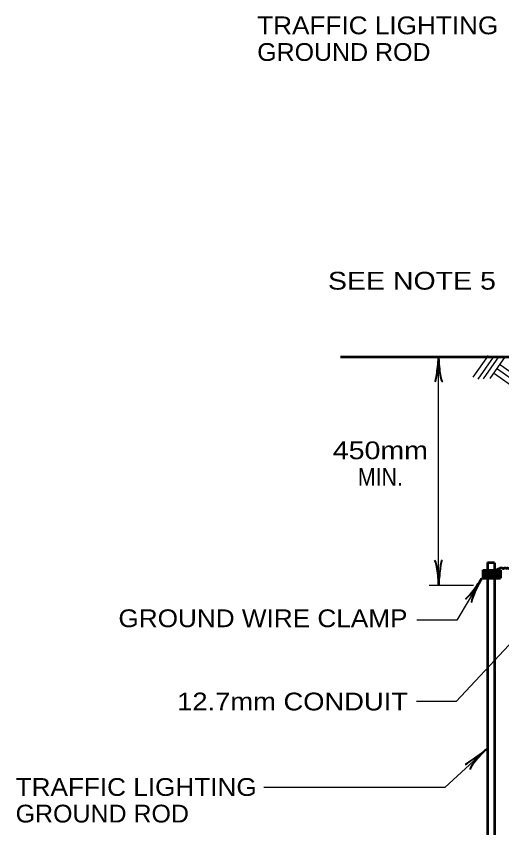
# Model space of a CAD drawing. Extents: x -10 to 846, y -20 to 523.
# Drawn here: x 319.3 to 385.4, y 89.8 to 200.3 of the extents above; entities that cross this region are included whole.
import ezdxf
from ezdxf.enums import TextEntityAlignment as Align

# ---------------------------------------------------------------- set-up
doc = ezdxf.new("R2010")
doc.units = 0
doc.header["$LTSCALE"] = 0.84
doc.layers.add('1', color=7, linetype='Continuous', lineweight=53)

msp = doc.modelspace()

# ---------------------------------------------------------------- linework, layer by layer
at = {"layer": '1'}
for p, q in [((363.3981, 153.8835), (404.6541, 153.8835)), ((382.7901, 124.8675), (385.1901, 124.8675)), ((382.7901, 124.8675), (382.7901, 123.7635)), ((382.8381, 124.8675), (382.8381, 123.7635)), ((382.8381, 124.8675), (382.8381, 123.7635)), ((382.8621, 124.8675), (382.8621, 123.7635)), ((382.8861, 124.8675), (382.8861, 123.7635)), ((382.9101, 124.8675), (382.9101, 123.7635)), ((382.9821, 124.8675), (382.9821, 123.7635)), ((383.0301, 124.8675), (383.0301, 123.7635)), ((383.0781, 124.8675), (383.0781, 123.7635)), ((383.1021, 124.8675), (383.1021, 123.7635)), ((383.1501, 124.8675), (383.1501, 123.7635)), ((383.1741, 124.8675), (383.1741, 123.7635)), ((383.1981, 124.8675), (383.1981, 123.7635)), ((383.2461, 124.8675), (383.2461, 123.7635)), ((383.2461, 124.8675), (383.2461, 123.7635)), ((383.2461, 124.8675), (383.2461, 123.7635)), ((383.2701, 124.8675), (383.2701, 123.7635)), ((383.2941, 124.8675), (383.2941, 123.7635)), ((383.3181, 124.8675), (383.3181, 123.7635)), ((383.3181, 124.8675), (383.3181, 123.7635)), ((383.3661, 124.8675), (383.3661, 123.7635)), ((383.3661, 124.8675), (383.3661, 123.7635)), ((383.3661, 124.8675), (383.3661, 123.7635)), ((383.4141, 125.8995), (384.3741, 125.8995)), ((383.4141, 125.8995), (383.4141, 124.9635)), ((383.4141, 125.0115), (383.4141, 122.1795)), ((383.4141, 124.8675), (383.4141, 123.7635)), ((383.4381, 124.8675), (383.4381, 123.7635)), ((383.4381, 124.8675), (383.4381, 123.7635)), ((383.4861, 124.8675), (383.4861, 123.7635)), ((383.4861, 124.8675), (383.4861, 123.7635)), ((383.5101, 124.8675), (383.5101, 123.7635)), ((383.5101, 124.8675), (383.5101, 124.4355)), ((383.5581, 124.8675), (383.5581, 123.7635)), ((383.5581, 124.8675), (383.5581, 123.7635)), ((383.5821, 124.8675), (383.5821, 123.7635)), ((383.6061, 124.8675), (383.6061, 123.7635)), ((383.6301, 124.8675), (383.6301, 123.7635)), ((383.6781, 124.8675), (383.6781, 123.7635)), ((383.6781, 124.8675), (383.6781, 123.7635)), ((383.7261, 124.8675), (383.7261, 123.7635)), ((383.7501, 124.8675), (383.7501, 123.7635)), ((383.7741, 124.8675), (383.7741, 123.7635)), ((383.7741, 124.8675), (383.7741, 123.7635)), ((383.7981, 124.8675), (383.7981, 123.7635)), ((383.8221, 124.8675), (383.8221, 123.7635)), ((383.8461, 124.8675), (383.8461, 123.7635)), ((383.8701, 124.8675), (383.8701, 123.7635)), ((383.8701, 124.8675), (383.8701, 123.7635)), ((383.8701, 124.8675), (383.8701, 123.7635)), ((383.8941, 124.8675), (383.8941, 123.7635)), ((383.8941, 124.8675), (383.8941, 123.7635)), ((383.8941, 124.8675), (383.8941, 123.7635)), ((383.9421, 124.8675), (383.9421, 123.7635)), ((383.9421, 124.8675), (383.9421, 123.7635)), ((383.9661, 124.8675), (383.9661, 123.7635)), ((383.9661, 124.8675), (383.9661, 123.7635)), ((383.9901, 124.8675), (383.9901, 123.7635)), ((384.0141, 124.8675), (384.0141, 123.7635)), ((384.0621, 124.8675), (384.0621, 123.7635)), ((384.0621, 124.8675), (384.0621, 123.7635)), ((384.0621, 124.8675), (384.0621, 123.7635)), ((384.0861, 124.8675), (384.0861, 123.7635)), ((384.1101, 124.8675), (384.1101, 123.7635)), ((384.1341, 124.8675), (384.1341, 123.7635)), ((384.1341, 124.8675), (384.1341, 123.7635)), ((384.1581, 124.8675), (384.1581, 123.7635)), ((384.1581, 124.8675), (384.1581, 123.7635)), ((384.2061, 124.8675), (384.2061, 123.7635)), ((384.2301, 124.8675), (384.2301, 123.7635)), ((384.2301, 124.8675), (384.2301, 123.7635)), ((384.2541, 124.8675), (384.2541, 123.7635)), ((384.3021, 124.8675), (384.3021, 123.7635)), ((384.3021, 124.8675), (384.3021, 123.7635)), ((384.3021, 124.8675), (384.3021, 123.7635)), ((384.3261, 124.8675), (384.3261, 123.7635)), ((384.3261, 124.8675), (384.3261, 123.7635)), ((384.3501, 124.8675), (384.3501, 123.7635)), ((384.3501, 124.8675), (384.3501, 123.7635)), ((384.3741, 125.8755), (384.3741, 125.4915)), ((384.3741, 125.8755), (384.3741, 124.9635)), ((384.3741, 125.0115), (384.3741, 122.2275)), ((384.3741, 124.8675), (384.3741, 123.7635)), ((384.3981, 124.8675), (384.3981, 123.7635)), ((384.3981, 124.8675), (384.3981, 123.7635)), ((384.3981, 124.8675), (384.3981, 123.7635)), ((384.4221, 124.8675), (384.4221, 123.7635)), ((384.4461, 124.8675), (384.4461, 123.7635)), ((384.4701, 124.8675), (384.4701, 123.7635)), ((384.4701, 124.8675), (384.4701, 124.4355)), ((384.4941, 124.8675), (384.4941, 123.7635)), ((384.4941, 124.8675), (384.4941, 123.7635)), ((384.4941, 124.8675), (384.4941, 123.7635)), ((384.5421, 124.8675), (384.5421, 123.7635)), ((384.5661, 124.8675), (384.5661, 123.7635)), ((384.5901, 124.8675), (384.5901, 123.7635)), ((384.5901, 124.8675), (384.5901, 123.7635)), ((384.6141, 124.8675), (384.6141, 123.7635)), ((384.6381, 124.8675), (384.6381, 123.7635)), ((384.6381, 124.8675), (384.6381, 123.7635)), ((384.6861, 124.8675), (384.6861, 123.7635)), ((384.7101, 124.8675), (384.7101, 123.7635)), ((384.7341, 124.8675), (384.7341, 123.7635)), ((384.7341, 124.8675), (384.7341, 123.7635)), ((384.7341, 124.8675), (384.7341, 123.7635)), ((384.7341, 124.8675), (384.7341, 123.7635)), ((384.7821, 124.8675), (384.7821, 123.7635)), ((384.7821, 124.8675), (384.7821, 123.7635)), ((384.7821, 124.8675), (384.7821, 123.7635)), ((384.8061, 124.8675), (384.8061, 123.7635)), ((384.8301, 124.8675), (384.8301, 123.7635)), ((384.8301, 124.8675), (384.8301, 123.7635)), ((384.8541, 124.8675), (384.8541, 123.7635)), ((384.8781, 124.8675), (384.8781, 123.7635)), ((384.9021, 124.8675), (384.9021, 123.7635)), ((384.9021, 124.8675), (384.9021, 123.7635)), ((384.9021, 124.8675), (384.9021, 123.7635)), ((384.9021, 124.8675), (384.9021, 123.7635)), ((384.9501, 124.8675), (384.9501, 123.7635)), ((384.9741, 124.8675), (384.9741, 123.7635)), ((384.9741, 124.8675), (384.9741, 123.7635)), ((384.9741, 124.8675), (384.9741, 123.7635)), ((384.9741, 124.8675), (384.9741, 123.7635)), ((385.0221, 124.8675), (385.0221, 123.7635)), ((385.0221, 124.8675), (385.0221, 123.7635)), ((385.0221, 124.8675), (385.0221, 123.7635)), ((385.0461, 124.8675), (385.0461, 123.7635)), ((385.0461, 124.8675), (385.0461, 123.7635)), ((385.0461, 124.8675), (385.0461, 123.7635)), ((385.0701, 124.8675), (385.0701, 123.7635)), ((385.0701, 124.8675), (385.0701, 123.7635)), ((385.1181, 124.8675), (385.1181, 123.7635)), ((385.1181, 124.8675), (385.1181, 123.7635)), ((385.1181, 124.8675), (385.1181, 123.7635)), ((385.1421, 124.8675), (385.1421, 123.7635)), ((385.1421, 124.8675), (385.1421, 123.7635)), ((385.1661, 124.8675), (385.1661, 123.7635)), ((385.1661, 124.8675), (385.1661, 123.7635)), ((385.1901, 124.8675), (385.1901, 123.7635)), ((385.1901, 124.8675), (385.1901, 123.7635)), ((382.7901, 123.7635), (385.1901, 123.7635)), ((383.4141, 122.4675), (383.4141, 52.6515)), ((384.3741, 122.4675), (384.3741, 52.6515))]:
    msp.add_line(p, q, dxfattribs=at)
at = {"layer": '1', "lineweight": 25}
for p, q in [((376.7661, 122.7555), (376.7661, 153.9795)), ((381.4701, 151.1235), (383.5581, 154.0995)), ((382.1661, 150.8835), (384.2541, 153.8595)), ((382.8861, 150.9315), (384.9741, 153.9075)), ((383.7981, 150.9795), (385.8861, 153.9555)), ((385.1661, 152.8035), (388.1421, 150.7155)), ((384.3501, 151.6275), (387.3261, 149.5395)), ((384.7581, 152.2515), (387.7341, 150.1635)), ((375.4701, 122.8515), (381.5181, 122.8515))]:
    msp.add_line(p, q, dxfattribs=at)
for points in [[(382.5981, 123.7155), (379.2621, 118.0755), (373.7901, 118.0755)], [(394.1421, 122.9955), (379.1661, 107.0115), (373.7616, 107.0115)], [(383.2461, 100.4835), (377.6061, 95.2995), (352.9821, 95.2995)]]:
    msp.add_lwpolyline(points, dxfattribs=at)
at = {"layer": '1', "lineweight": 40}
for centre, major_axis, ratio, start_param, end_param in [((376.5007, 152.632), (0.2125, 2.1246), 0.07063, 3.14071475, 5.41810995), ((377.0909, 152.6675), (-0.1889, 2.16), 0.122415, 0.89635335, 3.14159265), ((376.4224, 124.085), (0.1889, -2.16), 0.122415, 0.89635335, 3.14159265), ((377.0126, 124.1204), (0.2125, 2.1246), 0.07063, 6.28230741, 8.55970261), ((381.694, 122.6799), (1.2712, 1.7155), 0.07063, 3.14071475, 5.41810995), ((382.219, 122.4079), (0.9447, 1.9516), 0.122415, 0.89635335, 3.14159265), ((382.0726, 99.753), (-1.7078, -1.2815), 0.07063, 6.28230741, 8.55970261), ((382.4982, 99.3426), (1.4623, 1.6009), 0.122415, 0.89635335, 3.14159265)]:
    msp.add_ellipse(centre, major_axis=major_axis, ratio=ratio, start_param=start_param, end_param=end_param, dxfattribs=at)
at = {"layer": '1'}
msp.add_spline([(384.5661, 124.8675), (384.9021, 125.0355), (385.3821, 125.1795), (385.5021, 125.0835), (385.8621, 125.1795), (386.0061, 125.1075), (386.1501, 125.2035), (386.3901, 125.0355), (386.5581, 125.0595), (386.7501, 125.0595), (386.9181, 125.0835), (386.9901, 125.0595), (387.1581, 125.1555), (387.2301, 125.1075), (387.4701, 125.0835), (387.6381, 125.0595), (387.8541, 125.0835), (387.9261, 125.0115), (388.0941, 125.0355), (388.3341, 125.0835), (388.6221, 125.0355), (388.7181, 124.9875), (388.9101, 124.9635), (389.0301, 124.9155), (389.3181, 124.9875), (389.6301, 124.8195), (389.7501, 124.9155), (390.1821, 124.8195), (390.4461, 124.8435), (390.6141, 124.6995), (390.9021, 124.7475), (391.2141, 124.7475), (391.4781, 124.6035), (391.7181, 124.5795), (391.8381, 124.6275), (392.1021, 124.6275), (392.2221, 124.5315), (392.3181, 124.5315), (392.6061, 124.3875), (392.6781, 124.2915), (392.6781, 124.3155), (392.9661, 124.2435), (393.1341, 124.2915), (393.4701, 124.4115), (393.6141, 124.3875), (393.6621, 124.3155), (393.7101, 124.2675), (393.7821, 124.2675), (393.9981, 124.2195)], degree=3, dxfattribs=at)

# ---------------------------------------------------------------- texts
for s, width, p in [('TRAFFIC LIGHTING', 1.1, (352.0701, 197.8035)), ('GROUND ROD', 1.05, (352.0701, 194.1795)), ('SEE NOTE 5', 1.2, (361.6941, 163.0515)), ('GROUND WIRE CLAMP', 1.1, (333.1821, 117.1155)), ('12.7mm CONDUIT', 1.15, (341.1741, 105.7875)), ('TRAFFIC LIGHTING', 1.1, (319.1894, 94.1523)), ('GROUND ROD', 1.05, (319.1894, 90.5331))]:
    msp.add_text(s, height=2.419, dxfattribs=dict(at, width=width)).set_placement(p)
for s, width, p in [('450mm', 1.2, (368.8326, 139.9731)), ('MIN.', 0.9, (368.8325, 136.3539))]:
    msp.add_text(s, height=2.419, dxfattribs=dict(at, width=width)).set_placement(p, align=Align.CENTER)

doc.saveas('drawing.dxf')
